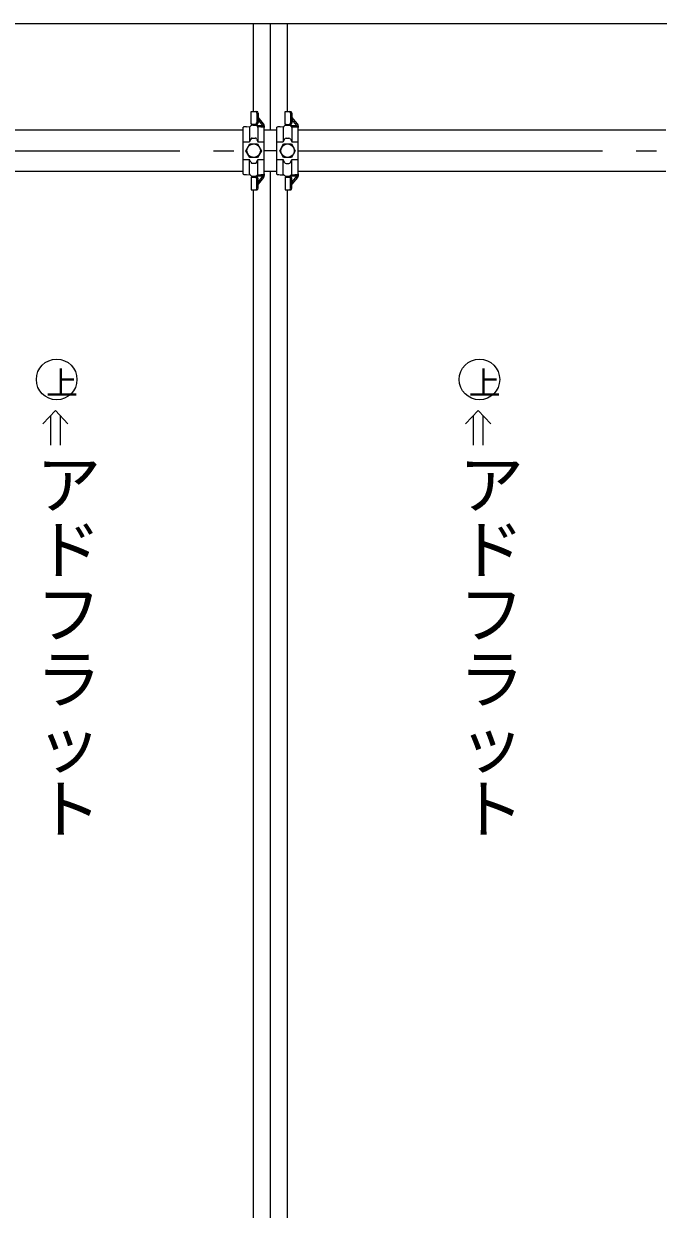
# Model space of a CAD drawing. Units: millimetres, scale not verified. Extents: x -10062 to 10062, y -6938 to 6938.
# Drawn here: x 7911 to 8662, y -1774 to -370 of the extents above; entities that cross this region are included whole.
import ezdxf
from ezdxf.enums import TextEntityAlignment as Align

# ---------------------------------------------------------------- set-up
doc = ezdxf.new("R2010")
doc.units = ezdxf.units.MM
doc.header["$LTSCALE"] = 40
doc.linetypes.add('DASHED1', pattern=[1.8, 1.2, -0.6])
doc.linetypes.add('DOUBLE_CHAIN2', pattern=[12.8, 9, -1, 0.6, -0.6, 0.6, -1])
for name, color, linetype, lineweight in [('0-1_(3m)標準ｱﾄﾞﾌﾗッﾄ', 4, 'Continuous', 5), ('1-3_KANAGU', 2, 'Continuous', 9), ('1-8_ｱﾄﾞﾌﾗッﾄ', 7, 'Continuous', 9), ('1-B_仮囲い', 7, 'Continuous', 9)]:
    doc.layers.add(name, color=color, linetype=linetype, lineweight=lineweight)
doc.styles.add('@ＭＳ ゴシック', font='')
doc.styles.get('@ＭＳ ゴシック').set_extended_font_data('@MS Gothic')

msp = doc.modelspace()

# ---------------------------------------------------------------- linework, layer by layer
at = {"layer": '0-1_(3m)標準ｱﾄﾞﾌﾗッﾄ', "color": 7, "lineweight": 9}
for p, q in [((8182.81, -370.16), (8182.81, -474.05)), ((8202.81, -370.16), (8202.81, -495.86)), ((8222.81, -370.16), (8222.81, -474.1)), ((8202.81, -544.76), (8202.81, -1845.88)), ((8182.81, -566.87), (8182.81, -1824.1)), ((8222.81, -566.92), (8222.81, -1824.15))]:
    msp.add_line(p, q, dxfattribs=at)
at = {"layer": '1-3_KANAGU'}
for p, q in [((8180.51, -474.04), (8187.12, -474.04)), ((8180.51, -489.25), (8180.51, -474.04)), ((8186.91, -476.04), (8186.91, -478.97)), ((8188.54, -476.04), (8188.54, -480.92)), ((8220.51, -474.1), (8227.12, -474.1)), ((8220.51, -489.3), (8220.51, -474.1)), ((8226.91, -476.1), (8226.91, -479.02)), ((8228.54, -476.1), (8228.54, -480.98)), ((8179.81, -491.1), (8178.72, -492.16)), ((8180.51, -489.25), (8181.02, -489.25)), ((8182.79, -490.08), (8193.69, -490.78)), ((8187.01, -491.1), (8188.1, -492.16)), ((8187.07, -491.16), (8195.28, -491.69)), ((8195.02, -488.71), (8188.54, -480.92)), ((8194.29, -490.59), (8188.54, -483.68)), ((8219.81, -491.15), (8218.72, -492.21)), ((8220.51, -489.3), (8221.02, -489.3)), ((8222.79, -490.14), (8233.69, -490.84)), ((8227.01, -491.15), (8228.1, -492.21)), ((8235.02, -488.77), (8228.54, -480.98)), ((8234.29, -490.64), (8228.54, -483.74)), ((8170.91, -548.31), (8170.91, -492.6)), ((8174.84, -492.1), (8179.04, -491.85)), ((8178.41, -492.88), (8178.41, -509.99)), ((8187.96, -492.02), (8195.91, -492.53)), ((8188.41, -492.88), (8188.41, -509.99)), ((8195.91, -548.34), (8195.91, -492.53)), ((8210.91, -548.36), (8210.91, -492.66)), ((8214.84, -492.16), (8219.04, -491.9)), ((8218.41, -492.93), (8218.41, -510.04)), ((8227.07, -491.22), (8235.28, -491.75)), ((8227.96, -492.08), (8235.91, -492.59)), ((8228.41, -492.93), (8228.41, -510.04)), ((8235.91, -548.4), (8235.91, -492.59)), ((8170.91, -509.99), (8178.41, -509.99)), ((8179.94, -506.68), (8178.41, -509.99)), ((8181.76, -505.52), (8185.06, -505.52)), ((8210.91, -510.04), (8218.41, -510.04)), ((8219.94, -506.74), (8218.41, -510.04)), ((8221.76, -505.58), (8225.06, -505.58)), ((8170.91, -530.92), (8178.41, -530.92)), ((8179.94, -534.23), (8178.41, -530.92)), ((8178.41, -548.04), (8178.41, -530.92)), ((8188.41, -548.04), (8188.41, -530.92)), ((8210.91, -530.98), (8218.41, -530.98)), ((8219.94, -534.29), (8218.41, -530.98)), ((8218.41, -548.09), (8218.41, -530.98)), ((8228.41, -548.09), (8228.41, -530.98)), ((8181.76, -535.39), (8185.06, -535.39)), ((8221.76, -535.45), (8225.06, -535.45)), ((8174.84, -548.81), (8179.04, -549.06)), ((8179.81, -549.82), (8178.72, -548.76)), ((8180.51, -551.66), (8181.02, -551.66)), ((8180.51, -551.66), (8180.51, -566.86)), ((8182.79, -550.83), (8193.69, -550.12)), ((8187.01, -549.82), (8188.1, -548.76)), ((8187.07, -549.75), (8195.28, -549.22)), ((8187.96, -548.89), (8195.91, -548.38)), ((8194.29, -550.32), (8188.54, -557.23)), ((8195.02, -552.2), (8188.54, -559.99)), ((8188.54, -564.86), (8188.54, -559.99)), ((8214.84, -548.86), (8219.04, -549.12)), ((8219.81, -549.87), (8218.72, -548.81)), ((8220.51, -551.72), (8221.02, -551.72)), ((8220.51, -551.72), (8220.51, -566.92)), ((8222.79, -550.89), (8233.69, -550.18)), ((8227.01, -549.87), (8228.1, -548.81)), ((8227.07, -549.81), (8235.28, -549.28)), ((8227.96, -548.95), (8235.91, -548.44)), ((8234.29, -550.38), (8228.54, -557.29)), ((8235.02, -552.26), (8228.54, -560.05)), ((8228.54, -564.92), (8228.54, -560.05)), ((8180.51, -566.86), (8187.12, -566.86)), ((8186.91, -564.86), (8186.91, -561.94)), ((8220.51, -566.92), (8227.12, -566.92)), ((8226.91, -564.92), (8226.91, -562))]:
    msp.add_line(p, q, dxfattribs=at)
at = {"layer": '1-3_KANAGU', "linetype": 'DASHED1'}
for p, q in [((8181.02, -489.25), (8187.12, -489.25)), ((8186.91, -478.97), (8186.91, -487.25)), ((8188.54, -480.92), (8188.54, -487.25)), ((8221.02, -489.3), (8227.12, -489.3)), ((8226.91, -479.02), (8226.91, -487.3)), ((8228.54, -480.98), (8228.54, -487.3)), ((8181.02, -551.66), (8187.12, -551.66)), ((8186.91, -561.94), (8186.91, -553.66)), ((8188.54, -559.99), (8188.54, -553.66)), ((8221.02, -551.72), (8227.12, -551.72)), ((8226.91, -562), (8226.91, -553.72)), ((8228.54, -560.05), (8228.54, -553.72))]:
    msp.add_line(p, q, dxfattribs=at)
at = {"layer": '1-3_KANAGU', "color": 4, "lineweight": 5}
for p, q in [((8174.21, -520.46), (8178.81, -512.49)), ((8178.81, -512.49), (8188.01, -512.49)), ((8188.01, -512.49), (8192.61, -520.46)), ((8214.21, -520.51), (8218.81, -512.54)), ((8218.81, -512.54), (8228.01, -512.54)), ((8228.01, -512.54), (8232.61, -520.51)), ((8178.81, -528.42), (8174.21, -520.46)), ((8188.01, -528.42), (8178.81, -528.42)), ((8192.61, -520.46), (8188.01, -528.42)), ((8218.81, -528.48), (8214.21, -520.51)), ((8228.01, -528.48), (8218.81, -528.48)), ((8232.61, -520.51), (8228.01, -528.48))]:
    msp.add_line(p, q, dxfattribs=at)
at = {"layer": '1-3_KANAGU'}
for points in [[(8186.88, -506.68), (8188.41, -509.99), (8195.91, -509.99)], [(8226.88, -506.74), (8228.41, -510.04), (8235.91, -510.04)], [(8186.88, -534.23), (8188.41, -530.92), (8195.91, -530.92)], [(8226.88, -534.29), (8228.41, -530.98), (8235.91, -530.98)]]:
    msp.add_lwpolyline(points, dxfattribs=at)
at = {"layer": '1-3_KANAGU', "color": 4, "lineweight": 5}
for centre in [(8183.41, -520.46), (8223.41, -520.51)]:
    msp.add_circle(centre, 7.97, dxfattribs=at)
at = {"layer": '1-3_KANAGU'}
for centre, radius, start, end in [((8181.41, -492.75), 2.3, 93.937, 134.006), ((8181.02, -490.48), 1.24, 2.469, 90), ((8185.41, -492.75), 2.3, 45.994, 89.995), ((8221.41, -492.81), 2.3, 93.937, 134.006), ((8221.02, -490.54), 1.24, 2.469, 90), ((8225.41, -492.81), 2.3, 45.994, 89.995), ((8179.41, -492.88), 1, 134.006, 180), ((8187.41, -492.88), 1, 0, 45.994), ((8219.41, -492.93), 1, 134.006, 180), ((8227.41, -492.93), 1, 0, 45.994), ((8181.76, -507.52), 2, 90, 155.142), ((8185.06, -507.52), 2, 24.858, 90), ((8221.76, -507.58), 2, 90, 155.142), ((8225.06, -507.58), 2, 24.858, 90), ((8181.76, -533.39), 2, 204.858, 270), ((8185.06, -533.39), 2, 270, 335.142), ((8221.76, -533.45), 2, 204.858, 270), ((8225.06, -533.45), 2, 270, 335.142), ((8179.41, -548.04), 1, 180, 225.994), ((8181.41, -548.16), 2.3, 225.994, 266.063), ((8181.02, -550.43), 1.24, 270, 357.531), ((8185.41, -548.16), 2.3, 270.005, 314.006), ((8187.41, -548.04), 1, 314.006, 0), ((8219.41, -548.09), 1, 180, 225.994), ((8221.41, -548.22), 2.3, 225.994, 266.063), ((8221.02, -550.48), 1.24, 270, 357.531), ((8225.41, -548.22), 2.3, 270.005, 314.006), ((8227.41, -548.09), 1, 314.006, 0)]:
    msp.add_arc(centre, radius, start, end, dxfattribs=at)
for centre, major_axis, ratio, start_param, end_param in [((8185.5, -476.04), (0, 2), 0.707001, 4.712389, 6.2831853), ((8187.12, -476.04), (0, 2), 0.707001, 4.712389, 6.2831853), ((8225.5, -476.1), (0, 2), 0.707001, 4.712389, 6.2831853), ((8227.12, -476.1), (0, 2), 0.707001, 4.712389, 6.2831853), ((8183.41, -490.52), (-2.93, 0), 0.034045, 3.9608415, 5.5404285), ((8194.16, -490.78), (1.74, -1.85), 0.087542, 0, 1.5914235), ((8192.08, -490.38), (3.75, -3.22), 0.663063, 0.0401523, 1.3363299), ((8223.41, -490.58), (-2.93, 0), 0.034045, 3.9608415, 5.5404285), ((8234.16, -490.84), (1.74, -1.85), 0.087542, 0, 1.5914235), ((8232.08, -490.44), (3.75, -3.22), 0.663063, 0.0401523, 1.3363299), ((8200.91, -492.6), (-30, 0), 0.033603, 5.765587, 6.2831853), ((8240.91, -492.66), (-30, 0), 0.033603, 5.765587, 6.2831853), ((8200.91, -548.31), (-30, 0), 0.033604, 6.2831853, 6.8007772), ((8183.41, -550.39), (-2.93, 0), 0.034055, 0.7427079, 2.3223852), ((8194.16, -550.13), (1.74, 1.85), 0.087549, 4.691762, 6.2831853), ((8192.08, -550.53), (3.75, 3.22), 0.663063, 4.9468554, 6.243033), ((8240.91, -548.36), (-30, 0), 0.033604, 6.2831853, 6.8007772), ((8223.41, -550.44), (-2.93, 0), 0.034055, 0.7427079, 2.3223852), ((8234.16, -550.19), (1.74, 1.85), 0.087549, 4.691762, 6.2831853), ((8232.08, -550.59), (3.75, 3.22), 0.663063, 4.9468554, 6.243033), ((8185.5, -564.86), (0, 2), 0.707001, 3.1415927, 4.712389), ((8187.12, -564.86), (0, 2), 0.707001, 3.1415927, 4.712389), ((8225.5, -564.92), (0, 2), 0.707001, 3.1415927, 4.712389), ((8227.12, -564.92), (0, 2), 0.707001, 3.1415927, 4.712389)]:
    msp.add_ellipse(centre, major_axis=major_axis, ratio=ratio, start_param=start_param, end_param=end_param, dxfattribs=at)
at = {"layer": '1-3_KANAGU', "linetype": 'DASHED1'}
for centre, start_param, end_param in [((8185.5, -487.25), 3.1415927, 4.712389), ((8187.12, -487.25), 3.1415927, 4.712389), ((8225.5, -487.3), 3.1415927, 4.712389), ((8227.12, -487.3), 3.1415927, 4.712389), ((8185.5, -553.66), 4.712389, 6.2831853), ((8187.12, -553.66), 4.712389, 6.2831853), ((8225.5, -553.72), 4.712389, 6.2831853), ((8227.12, -553.72), 4.712389, 6.2831853)]:
    msp.add_ellipse(centre, major_axis=(0, 2), ratio=0.707001, start_param=start_param, end_param=end_param, dxfattribs=at)
at = {"layer": '1-8_ｱﾄﾞﾌﾗッﾄ'}
for p, q in [((8202.81, -370.16), (7702.81, -370.16)), ((8702.81, -370.16), (8202.81, -370.16))]:
    msp.add_line(p, q, dxfattribs=at)
at = {"layer": '1-B_仮囲い'}
for p, q in [((7735.91, -495.86), (8170.91, -495.86)), ((8195.91, -495.86), (8210.91, -495.86)), ((8235.91, -495.86), (8670.91, -495.86)), ((8195.91, -520.44), (8210.91, -520.44)), ((7735.91, -544.76), (8170.91, -544.76)), ((8195.91, -544.76), (8210.91, -544.76)), ((8235.91, -544.76), (8670.91, -544.76)), ((7948.81, -828.06), (7933.89, -843.74)), ((7943.13, -833.83), (7943.13, -869.05)), ((7948.81, -828.06), (7963.73, -843.74)), ((7954.49, -833.83), (7954.49, -869.05)), ((8448.81, -828.06), (8433.89, -843.74)), ((8443.13, -833.83), (8443.13, -869.05)), ((8448.81, -828.06), (8463.73, -843.74)), ((8454.49, -833.83), (8454.49, -869.05))]:
    msp.add_line(p, q, dxfattribs=at)
at = {"layer": '1-B_仮囲い', "linetype": 'DOUBLE_CHAIN2'}
for p, q in [((7735.91, -520.5), (8170.91, -520.46)), ((8235.91, -520.5), (8670.91, -520.46))]:
    msp.add_line(p, q, dxfattribs=at)
at = {"layer": '1-B_仮囲い'}
for centre in [(7950.35, -791.29), (8450.35, -791.29)]:
    msp.add_circle(centre, 24.02, dxfattribs=at)

# ---------------------------------------------------------------- texts
at = {"layer": '1-B_仮囲い', "style": '@ＭＳ ゴシック'}
for s, height, p in [('上', 27.59, (7933.93, -776.18)), ('上', 27.59, (8433.93, -776.18)), ('アドフラット', 56.3, (7918.54, -876.32)), ('アドフラット', 56.3, (8418.54, -876.32))]:
    msp.add_text(s, height=height, rotation=270, dxfattribs=at).set_placement(p, align=Align.BOTTOM_LEFT)

doc.saveas('drawing.dxf')
